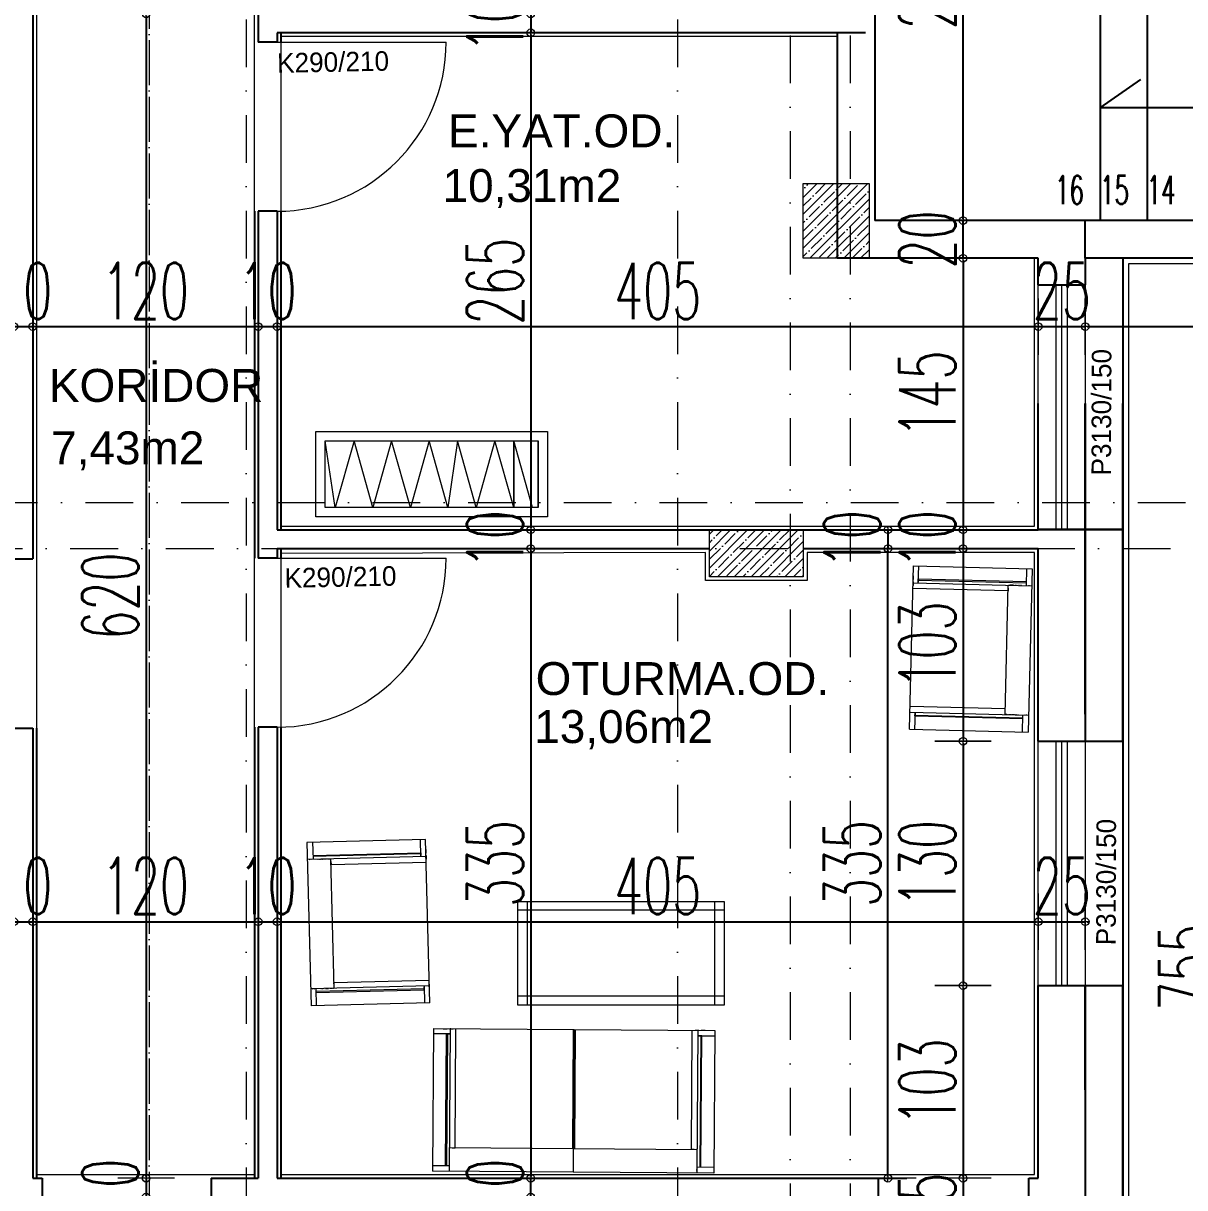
# Model space of a CAD drawing. Header units: millimetres. Extents: x -16104 to 67872, y -88009 to 12107.
# Drawn here: x 11994 to 12612, y 9726 to 10345 of the extents above; entities that cross this region are included whole.
import ezdxf

# ---------------------------------------------------------------- set-up
doc = ezdxf.new("R2010")
doc.units = ezdxf.units.MM
for name, pattern in [('ACAD_ISO04W100', [30, 24, -3, 0, -3]), ('ACAD_ISO07W100', [3, 0, -3]), ('DASHDOTX2', [50.8, 25.4, -12.7, 0, -12.7])]:
    doc.linetypes.add(name, pattern=pattern)
doc.layers.get('0').update_dxf_attribs({"color": 241})
for name, color, linetype, lineweight in [('AKS', 1, 'ACAD_ISO07W100', 5), ('akslar', 144, 'Continuous', 20), ('bacas', 11, 'Continuous', 5), ('duvar', 123, 'Continuous', 25), ('emsal&kolon', 1, 'Continuous', 5), ('kapı', 3, 'Continuous', 5), ('kolon', 1, 'Continuous', 5), ('merdiven', 4, 'Continuous', 25), ('OLCU', 54, 'Continuous', 13), ('pencere', 5, 'Continuous', 5), ('POZ', 36, 'Continuous', 18), ('SıVA', 40, 'Continuous', 9), ('tefriş', 30, 'Continuous', 5), ('ÖLÇÜ', 252, 'Continuous', 20)]:
    doc.layers.add(name, color=color, linetype=linetype, lineweight=lineweight)
doc.styles.add('DIM', font='Txttw.shx', dxfattribs={"width": 0.6})
doc.styles.add('M2', font='stylu.ttf', dxfattribs={"height": 10})
doc.dimstyles.new('50', dxfattribs={"dimscale": 0, "dimtxt": 30, "dimasz": 1, "dimexe": 0, "dimexo": 2, "dimgap": 4, "dimtad": 1, "dimdec": 0, "dimzin": 0, "dimdsep": 46, "dimtxsty": 'DIM', "dimblk1": 'DOT', "dimblk2": 'DOT', "dimsah": 1, "dimcen": 1.5, "dimdle": 3, "dimse1": 1, "dimse2": 1, "dimclrd": 256, "dimclre": 9, "dimclrt": 256, "dimadec": 0, "dimazin": 0, "dimtfac": 0.24, "dimtdec": 0, "dimtix": 1, "dimtmove": 2, "dimatfit": 3, "dimldrblk": 'DOT', "dimfxl": 0, "dimtolj": 1, "dimtzin": 15, "dimarcsym": 0})

# ---------------------------------------------------------------- blocks, each defined once
blk = doc.blocks.new('NEWBLOCK4')
at = {"layer": 'bacas'}
for p, q in [((-0.8505, 0.5894), (-0.8505, 2.0869)), ((-0.093, 2.0869), (-0.8505, 2.0869)), ((-0.8205, 2.0869), (-0.8205, 1.9969)), ((-0.1205, 1.9969), (-0.1205, 2.0869)), ((-0.093, 2.0869), (-0.093, 0.5894)), ((-0.093, 1.9969), (-0.8505, 1.9969)), ((-0.8405, 1.9969), (-0.838, 1.9969)), ((-0.833, 1.9969), (-0.8305, 1.9969)), ((-0.8205, 2.0169), (-0.1205, 2.0169)), ((-0.1205, 2.0119), (-0.8205, 2.0119)), ((-0.7955, 1.9969), (-0.793, 1.9969)), ((-0.788, 1.9969), (-0.7855, 1.9969)), ((-0.7805, 1.9969), (-0.778, 1.9969)), ((-0.773, 1.9969), (-0.7705, 1.9969)), ((-0.768, 1.9969), (-0.763, 1.9969)), ((-0.7605, 1.9969), (-0.758, 1.9969)), ((-0.7555, 1.9969), (-0.753, 1.9969)), ((-0.7505, 1.9969), (-0.748, 1.9969)), ((-0.7455, 1.9969), (-0.743, 1.9969)), ((-0.7405, 1.9969), (-0.738, 1.9969)), ((-0.7355, 1.9969), (-0.733, 1.9969)), ((-0.7305, 1.9969), (-0.728, 1.9969)), ((-0.7255, 1.9969), (-0.7255, 0.6794)), ((-0.7255, 1.9969), (-0.7255, 1.9944)), ((-0.1205, 2.0269), (-0.1205, 2.0344)), ((-0.1205, 2.0169), (-0.1205, 2.0019)), ((-0.1205, 2.0144), (-0.1205, 2.0119)), ((-0.093, 2.0344), (-0.093, 2.0144)), ((-0.093, 2.0019), (-0.093, 1.9819)), ((-0.093, 1.9944), (-0.093, 1.9969)), ((-0.7255, 1.9819), (-0.7255, 1.9669)), ((-0.7255, 1.9669), (-0.093, 1.9669)), ((-0.8505, 1.3369), (-0.093, 1.3369)), ((-0.093, 1.3425), (-0.7255, 1.3425)), ((-0.093, 1.3319), (-0.7255, 1.3319)), ((-0.7255, 0.6944), (-0.7255, 0.7094)), ((-0.7255, 0.7094), (-0.093, 0.7094)), ((-0.7255, 0.6794), (-0.7255, 0.6819)), ((-0.093, 0.6744), (-0.093, 0.6944)), ((-0.093, 0.6819), (-0.093, 0.6794)), ((-0.093, 0.6794), (-0.8505, 0.6794)), ((-0.8405, 0.6794), (-0.838, 0.6794)), ((-0.833, 0.6794), (-0.8305, 0.6794)), ((-0.8205, 0.5894), (-0.8205, 0.6794)), ((-0.1205, 0.6644), (-0.8205, 0.6644)), ((-0.8205, 0.6594), (-0.1205, 0.6594)), ((-0.7955, 0.6794), (-0.793, 0.6794)), ((-0.788, 0.6794), (-0.7855, 0.6794)), ((-0.7805, 0.6794), (-0.778, 0.6794)), ((-0.773, 0.6794), (-0.7705, 0.6794)), ((-0.768, 0.6794), (-0.763, 0.6794)), ((-0.7605, 0.6794), (-0.758, 0.6794)), ((-0.7555, 0.6794), (-0.753, 0.6794)), ((-0.7505, 0.6794), (-0.748, 0.6794)), ((-0.7455, 0.6794), (-0.743, 0.6794)), ((-0.7405, 0.6794), (-0.738, 0.6794)), ((-0.7355, 0.6794), (-0.733, 0.6794)), ((-0.7305, 0.6794), (-0.728, 0.6794)), ((-0.1205, 0.6794), (-0.1205, 0.5894)), ((-0.1205, 0.6594), (-0.1205, 0.6744)), ((-0.1205, 0.6619), (-0.1205, 0.6644)), ((-0.1205, 0.6494), (-0.1205, 0.6419)), ((-0.093, 0.6419), (-0.093, 0.6619)), ((-0.093, 0.5894), (-0.8505, 0.5894))]:
    blk.add_line(p, q, dxfattribs=at)
blk = doc.blocks.new('NEWBLOCK5')
at = {"layer": 'bacas'}
for p, q in [((1.4704, -0.1965), (0.3729, -0.1965)), ((0.3729, -0.1965), (0.3729, -0.749)), ((0.3729, -0.2465), (1.4704, -0.2465)), ((0.4229, -0.1965), (0.4229, -0.749)), ((1.4204, -0.1965), (1.4204, -0.749)), ((1.4704, -0.749), (1.4704, -0.1965)), ((1.4704, -0.7015), (0.3729, -0.7015)), ((0.3729, -0.749), (1.4704, -0.749))]:
    blk.add_line(p, q, dxfattribs=at)
blk = doc.blocks.new('tekli.')
at = {"layer": 'bacas'}
for p, q in [((43.44, 0), (-43.44, 0)), ((-43.44, 0), (-43.44, -63.16)), ((-38.19, 0), (-36.19, 0)), ((-34.94, 0), (-32.94, 0)), ((-34.19, 0), (-34.44, 0)), ((-34.44, 0), (-34.44, -63.16)), ((-31.44, -50.66), (-31.44, 0)), ((31.44, -50.66), (31.44, 0)), ((34.94, 0), (32.94, 0)), ((34.19, 0), (34.44, 0)), ((34.44, 0), (34.44, -63.16)), ((38.19, 0), (36.19, 0)), ((43.44, 0), (43.44, -63.16)), ((-34.44, -2.75), (-43.44, -2.75)), ((-37.44, -2.75), (-38.19, -2.75)), ((-36.44, -60.16), (-36.44, -2.75)), ((-36.44, -2.75), (-34.94, -2.75)), ((-36.19, -2.75), (-35.94, -2.75)), ((-35.94, -2.75), (-35.94, -60.16)), ((34.44, -2.75), (43.44, -2.75)), ((36.44, -2.75), (34.94, -2.75)), ((35.94, -2.75), (35.94, -60.16)), ((36.19, -2.75), (35.94, -2.75)), ((36.44, -60.16), (36.44, -2.75)), ((37.44, -2.75), (38.19, -2.75)), ((34.44, -50.66), (-34.44, -50.66)), ((-34.44, -50.66), (-34.19, -50.66)), ((-34.44, -51.16), (-34.44, -50.91)), ((-34.44, -51.66), (-34.44, -51.41)), ((-34.44, -52.16), (-34.44, -51.91)), ((-34.44, -52.66), (-34.44, -52.41)), ((-34.44, -53.16), (-34.44, -52.91)), ((-34.44, -53.66), (-34.44, -53.41)), ((-34.44, -54.16), (-34.44, -53.91)), ((-34.44, -54.91), (-34.44, -54.41)), ((-34.44, -55.41), (-34.44, -55.16)), ((-32.94, -50.66), (-31.44, -50.66)), ((32.94, -50.66), (31.44, -50.66)), ((34.44, -50.66), (34.19, -50.66)), ((34.44, -51.16), (34.44, -50.91)), ((34.44, -51.66), (34.44, -51.41)), ((34.44, -52.16), (34.44, -51.91)), ((34.44, -52.66), (34.44, -52.41)), ((34.44, -53.16), (34.44, -52.91)), ((34.44, -53.66), (34.44, -53.41)), ((34.44, -54.16), (34.44, -53.91)), ((34.44, -54.91), (34.44, -54.41)), ((34.44, -55.41), (34.44, -55.16)), ((-43.44, -60.16), (-34.44, -60.16)), ((-34.44, -56.16), (-34.44, -55.91)), ((-34.44, -56.91), (-34.44, -56.66)), ((-34.44, -57.66), (-34.44, -57.41)), ((-34.44, -61.41), (-34.44, -61.16)), ((-34.44, -62.16), (-34.44, -61.91)), ((34.44, -56.16), (34.44, -55.91)), ((34.44, -56.91), (34.44, -56.66)), ((34.44, -57.66), (34.44, -57.41)), ((43.44, -60.16), (34.44, -60.16)), ((34.44, -61.41), (34.44, -61.16)), ((34.44, -62.16), (34.44, -61.91)), ((-43.44, -63.16), (43.44, -63.16))]:
    blk.add_line(p, q, dxfattribs=at)
blk = doc.blocks.new('cv')
at = {"layer": 'tefriş', "linetype": 'ByBlock'}
for p, q in [((-13586.28, -26708.58), (-13586.28, -26744.07)), ((-13573.28, -26708.58), (-13573.28, -26744.07))]:
    blk.add_line(p, q, dxfattribs=at)
for points in [[(-13591.28, -26703.58), (-13468.02, -26703.58), (-13468.02, -26749.07), (-13591.28, -26749.07)], [(-13586.28, -26708.58), (-13473.02, -26708.58), (-13473.02, -26744.07), (-13586.28, -26744.07)]]:
    blk.add_lwpolyline(points, close=True, dxfattribs=at)
blk.add_lwpolyline([(-13583.28, -26708.58), (-13573.28, -26744.07), (-13573.28, -26708.58), (-13563.28, -26744.07), (-13553.28, -26708.58), (-13543.28, -26744.07), (-13538.28, -26708.58), (-13528.28, -26744.07), (-13518.28, -26708.58), (-13508.28, -26744.07), (-13498.28, -26708.58), (-13488.28, -26744.07), (-13478.28, -26708.58), (-13473.02, -26744.07)], dxfattribs=at)
blk = doc.blocks.new('DOT')
for p, q in [((0, 15), (0, -15)), ((-2, 0), (0, 0)), ((2, 0), (0, 0))]:
    blk.add_line(p, q)
blk.add_circle((0, 0), 2)
blk = doc.blocks.new('*D586')
at = {"layer": 'Defpoints', "color": 0, "transparency": 16777216}
for p in [(11989.15, 10183.66), (11999.15, 10183.66), (11999.15, 10183.66)]:
    blk.add_point(p, dxfattribs=at)
at = {"layer": 'OLCU', "lineweight": -2, "transparency": 16777216}
for p, q in [((11988.15, 10183.66), (11987.15, 10183.66)), ((11989.15, 10183.66), (11999.15, 10183.66)), ((12000.15, 10183.66), (12001.15, 10183.66))]:
    blk.add_line(p, q, dxfattribs=at)
blk.add_blockref('DOT', (11989.15, 10183.66), dxfattribs=at)
at = {"layer": 'OLCU', "lineweight": -2, "transparency": 16777216, "rotation": 180}
blk.add_blockref('DOT', (11999.15, 10183.66), dxfattribs=at)
at = {"layer": 'OLCU', "transparency": 16777216, "insert": (11994.15, 10202.66), "char_height": 30, "attachment_point": 5, "style": 'DIM'}
blk.add_mtext('\\A1;10', dxfattribs=at)
blk = doc.blocks.new('*D587')
at = {"layer": 'Defpoints', "color": 0, "transparency": 16777216}
for p in [(11999.15, 10183.66), (12119.15, 10183.66), (12119.15, 10183.66)]:
    blk.add_point(p, dxfattribs=at)
at = {"layer": 'OLCU', "lineweight": -2, "transparency": 16777216}
blk.add_line((12000.15, 10183.66), (12118.15, 10183.66), dxfattribs=at)
at = {"layer": 'OLCU', "lineweight": -2, "transparency": 16777216, "rotation": 180}
blk.add_blockref('DOT', (11999.15, 10183.66), dxfattribs=at)
at = {"layer": 'OLCU', "lineweight": -2, "transparency": 16777216}
blk.add_blockref('DOT', (12119.15, 10183.66), dxfattribs=at)
at = {"layer": 'OLCU', "transparency": 16777216, "insert": (12059.15, 10202.66), "char_height": 30, "attachment_point": 5, "style": 'DIM'}
blk.add_mtext('\\A1;120', dxfattribs=at)
blk = doc.blocks.new('*D588')
at = {"layer": 'Defpoints', "color": 0, "transparency": 16777216}
for p in [(12119.15, 10183.66), (12129.15, 10183.66), (12129.15, 10183.66)]:
    blk.add_point(p, dxfattribs=at)
at = {"layer": 'OLCU', "lineweight": -2, "transparency": 16777216}
for p, q in [((12118.15, 10183.66), (12117.15, 10183.66)), ((12119.15, 10183.66), (12129.15, 10183.66)), ((12130.15, 10183.66), (12131.15, 10183.66))]:
    blk.add_line(p, q, dxfattribs=at)
blk.add_blockref('DOT', (12119.15, 10183.66), dxfattribs=at)
at = {"layer": 'OLCU', "lineweight": -2, "transparency": 16777216, "rotation": 180}
blk.add_blockref('DOT', (12129.15, 10183.66), dxfattribs=at)
at = {"layer": 'OLCU', "transparency": 16777216, "insert": (12124.15, 10202.66), "char_height": 30, "attachment_point": 5, "style": 'DIM'}
blk.add_mtext('\\A1;10', dxfattribs=at)
blk = doc.blocks.new('*D591')
at = {"layer": 'Defpoints', "color": 0, "transparency": 16777216}
for p in [(11989.15, 9867.08), (11999.15, 9867.08), (11999.15, 9867.08)]:
    blk.add_point(p, dxfattribs=at)
at = {"layer": 'OLCU', "lineweight": -2, "transparency": 16777216}
for p, q in [((11988.15, 9867.08), (11987.15, 9867.08)), ((11989.15, 9867.08), (11999.15, 9867.08)), ((12000.15, 9867.08), (12001.15, 9867.08))]:
    blk.add_line(p, q, dxfattribs=at)
blk.add_blockref('DOT', (11989.15, 9867.08), dxfattribs=at)
at = {"layer": 'OLCU', "lineweight": -2, "transparency": 16777216, "rotation": 180}
blk.add_blockref('DOT', (11999.15, 9867.08), dxfattribs=at)
at = {"layer": 'OLCU', "transparency": 16777216, "insert": (11994.15, 9886.08), "char_height": 30, "attachment_point": 5, "style": 'DIM'}
blk.add_mtext('\\A1;10', dxfattribs=at)
blk = doc.blocks.new('*D592')
at = {"layer": 'Defpoints', "color": 0, "transparency": 16777216}
for p in [(11999.15, 9867.08), (12119.15, 9867.08), (12119.15, 9867.08)]:
    blk.add_point(p, dxfattribs=at)
at = {"layer": 'OLCU', "lineweight": -2, "transparency": 16777216}
blk.add_line((12000.15, 9867.08), (12118.15, 9867.08), dxfattribs=at)
at = {"layer": 'OLCU', "lineweight": -2, "transparency": 16777216, "rotation": 180}
blk.add_blockref('DOT', (11999.15, 9867.08), dxfattribs=at)
at = {"layer": 'OLCU', "lineweight": -2, "transparency": 16777216}
blk.add_blockref('DOT', (12119.15, 9867.08), dxfattribs=at)
at = {"layer": 'OLCU', "transparency": 16777216, "insert": (12059.15, 9886.08), "char_height": 30, "attachment_point": 5, "style": 'DIM'}
blk.add_mtext('\\A1;120', dxfattribs=at)
blk = doc.blocks.new('*D593')
at = {"layer": 'Defpoints', "color": 0, "transparency": 16777216}
for p in [(12119.15, 9867.08), (12129.15, 9867.08), (12129.15, 9867.08)]:
    blk.add_point(p, dxfattribs=at)
at = {"layer": 'OLCU', "lineweight": -2, "transparency": 16777216}
for p, q in [((12118.15, 9867.08), (12117.15, 9867.08)), ((12119.15, 9867.08), (12129.15, 9867.08)), ((12130.15, 9867.08), (12131.15, 9867.08))]:
    blk.add_line(p, q, dxfattribs=at)
blk.add_blockref('DOT', (12119.15, 9867.08), dxfattribs=at)
at = {"layer": 'OLCU', "lineweight": -2, "transparency": 16777216, "rotation": 180}
blk.add_blockref('DOT', (12129.15, 9867.08), dxfattribs=at)
at = {"layer": 'OLCU', "transparency": 16777216, "insert": (12124.15, 9886.08), "char_height": 30, "attachment_point": 5, "style": 'DIM'}
blk.add_mtext('\\A1;10', dxfattribs=at)
blk = doc.blocks.new('*D594')
at = {"layer": 'Defpoints', "color": 0, "transparency": 16777216}
for p in [(12129.15, 9867.08), (12534.15, 9867.08), (12534.15, 9867.08)]:
    blk.add_point(p, dxfattribs=at)
at = {"layer": 'OLCU', "lineweight": -2, "transparency": 16777216}
blk.add_line((12130.15, 9867.08), (12533.15, 9867.08), dxfattribs=at)
at = {"layer": 'OLCU', "lineweight": -2, "transparency": 16777216, "rotation": 180}
blk.add_blockref('DOT', (12129.15, 9867.08), dxfattribs=at)
at = {"layer": 'OLCU', "lineweight": -2, "transparency": 16777216}
blk.add_blockref('DOT', (12534.15, 9867.08), dxfattribs=at)
at = {"layer": 'OLCU', "transparency": 16777216, "insert": (12331.65, 9886.08), "char_height": 30, "attachment_point": 5, "style": 'DIM'}
blk.add_mtext('\\A1;405', dxfattribs=at)
blk = doc.blocks.new('*D595')
at = {"layer": 'Defpoints', "color": 0, "transparency": 16777216}
for p in [(12534.15, 9867.08), (12559.15, 9867.08), (12559.15, 9867.08)]:
    blk.add_point(p, dxfattribs=at)
at = {"layer": 'OLCU', "lineweight": -2, "transparency": 16777216}
for p, q in [((12533.15, 9867.08), (12532.15, 9867.08)), ((12534.15, 9867.08), (12559.15, 9867.08)), ((12560.15, 9867.08), (12561.15, 9867.08))]:
    blk.add_line(p, q, dxfattribs=at)
blk.add_blockref('DOT', (12534.15, 9867.08), dxfattribs=at)
at = {"layer": 'OLCU', "lineweight": -2, "transparency": 16777216, "rotation": 180}
blk.add_blockref('DOT', (12559.15, 9867.08), dxfattribs=at)
at = {"layer": 'OLCU', "transparency": 16777216, "insert": (12546.65, 9886.08), "char_height": 30, "attachment_point": 5, "style": 'DIM'}
blk.add_mtext('\\A1;25', dxfattribs=at)
blk = doc.blocks.new('*D611')
at = {"layer": 'Defpoints', "color": 0, "transparency": 16777216}
for p in [(12494.15, 10220.04), (12494.15, 10075.54), (12494.15, 10075.54)]:
    blk.add_point(p, dxfattribs=at)
at = {"layer": 'OLCU', "lineweight": -2, "transparency": 16777216}
blk.add_line((12494.15, 10219.04), (12494.15, 10076.54), dxfattribs=at)
for p, rotation in [((12494.15, 10220.04), 90), ((12494.15, 10075.54), 270)]:
    blk.add_blockref('DOT', p, dxfattribs=dict(at, rotation=rotation))
at = {"layer": 'OLCU', "transparency": 16777216, "insert": (12475.15, 10147.79), "char_height": 30, "attachment_point": 5, "rotation": 90, "style": 'DIM'}
blk.add_mtext('\\A1;145', dxfattribs=at)
blk = doc.blocks.new('*D612')
at = {"layer": 'Defpoints', "color": 0, "transparency": 16777216}
for p in [(12494.15, 10075.54), (12494.15, 10065.54), (12494.15, 10065.54)]:
    blk.add_point(p, dxfattribs=at)
at = {"layer": 'OLCU', "lineweight": -2, "transparency": 16777216}
for p, q in [((12494.15, 10076.54), (12494.15, 10077.54)), ((12494.15, 10075.54), (12494.15, 10065.54)), ((12494.15, 10064.54), (12494.15, 10063.54))]:
    blk.add_line(p, q, dxfattribs=at)
for p, rotation in [((12494.15, 10075.54), 270), ((12494.15, 10065.54), 90)]:
    blk.add_blockref('DOT', p, dxfattribs=dict(at, rotation=rotation))
at = {"layer": 'OLCU', "transparency": 16777216, "insert": (12475.15, 10070.54), "char_height": 30, "attachment_point": 5, "rotation": 90, "style": 'DIM'}
blk.add_mtext('\\A1;10', dxfattribs=at)
blk = doc.blocks.new('*D1038')
at = {"layer": 'Defpoints', "color": 0, "transparency": 16777216}
for p in [(12534.15, 10065.54), (12494.15, 9963.04), (12534.15, 9963.04)]:
    blk.add_point(p, dxfattribs=at)
at = {"layer": 'OLCU', "lineweight": -2, "transparency": 16777216}
blk.add_line((12494.15, 10064.54), (12494.15, 9964.04), dxfattribs=at)
for p, rotation in [((12494.15, 10065.54), 90), ((12494.15, 9963.04), 270)]:
    blk.add_blockref('DOT', p, dxfattribs=dict(at, rotation=rotation))
at = {"layer": 'OLCU', "transparency": 16777216, "insert": (12475.15, 10014.29), "char_height": 30, "attachment_point": 5, "rotation": 90, "style": 'DIM'}
blk.add_mtext('\\A1;103', dxfattribs=at)
blk = doc.blocks.new('*D1039')
at = {"layer": 'Defpoints', "color": 0, "transparency": 16777216}
for p in [(12534.15, 9963.04), (12494.15, 9833.04), (12534.15, 9833.04)]:
    blk.add_point(p, dxfattribs=at)
at = {"layer": 'OLCU', "lineweight": -2, "transparency": 16777216}
blk.add_line((12494.15, 9962.04), (12494.15, 9834.04), dxfattribs=at)
for p, rotation in [((12494.15, 9963.04), 90), ((12494.15, 9833.04), 270)]:
    blk.add_blockref('DOT', p, dxfattribs=dict(at, rotation=rotation))
at = {"layer": 'OLCU', "transparency": 16777216, "insert": (12475.15, 9898.04), "char_height": 30, "attachment_point": 5, "rotation": 90, "style": 'DIM'}
blk.add_mtext('\\A1;130', dxfattribs=at)
blk = doc.blocks.new('*D1040')
at = {"layer": 'Defpoints', "color": 0, "transparency": 16777216}
for p in [(12534.15, 9833.04), (12494.15, 9730.54), (12534.15, 9730.54)]:
    blk.add_point(p, dxfattribs=at)
at = {"layer": 'OLCU', "lineweight": -2, "transparency": 16777216}
blk.add_line((12494.15, 9832.04), (12494.15, 9731.54), dxfattribs=at)
for p, rotation in [((12494.15, 9833.04), 90), ((12494.15, 9730.54), 270)]:
    blk.add_blockref('DOT', p, dxfattribs=dict(at, rotation=rotation))
at = {"layer": 'OLCU', "transparency": 16777216, "insert": (12475.15, 9781.79), "char_height": 30, "attachment_point": 5, "rotation": 90, "style": 'DIM'}
blk.add_mtext('\\A1;103', dxfattribs=at)
blk = doc.blocks.new('*D1041')
at = {"layer": 'Defpoints', "color": 0, "transparency": 16777216}
for p in [(12529.15, 9730.54), (12494.15, 9705.54), (12529.15, 9705.54)]:
    blk.add_point(p, dxfattribs=at)
at = {"layer": 'OLCU', "lineweight": -2, "transparency": 16777216}
for p, q in [((12494.15, 9731.54), (12494.15, 9732.54)), ((12494.15, 9730.54), (12494.15, 9705.54)), ((12494.15, 9704.54), (12494.15, 9703.54))]:
    blk.add_line(p, q, dxfattribs=at)
for p, rotation in [((12494.15, 9730.54), 270), ((12494.15, 9705.54), 90)]:
    blk.add_blockref('DOT', p, dxfattribs=dict(at, rotation=rotation))
at = {"layer": 'OLCU', "transparency": 16777216, "insert": (12475.15, 9718.04), "char_height": 30, "attachment_point": 5, "rotation": 90, "style": 'DIM'}
blk.add_mtext('\\A1;25', dxfattribs=at)
blk = doc.blocks.new('*D614')
at = {"layer": 'Defpoints', "color": 0, "transparency": 16777216}
for p in [(12454.15, 10075.54), (12454.15, 10065.54), (12454.15, 10065.54)]:
    blk.add_point(p, dxfattribs=at)
at = {"layer": 'OLCU', "lineweight": -2, "transparency": 16777216}
for p, q in [((12454.15, 10076.54), (12454.15, 10077.54)), ((12454.15, 10075.54), (12454.15, 10065.54)), ((12454.15, 10064.54), (12454.15, 10063.54))]:
    blk.add_line(p, q, dxfattribs=at)
for p, rotation in [((12454.15, 10075.54), 270), ((12454.15, 10065.54), 90)]:
    blk.add_blockref('DOT', p, dxfattribs=dict(at, rotation=rotation))
at = {"layer": 'OLCU', "transparency": 16777216, "insert": (12435.15, 10070.54), "char_height": 30, "attachment_point": 5, "rotation": 90, "style": 'DIM'}
blk.add_mtext('\\A1;10', dxfattribs=at)
blk = doc.blocks.new('*D1044')
at = {"layer": 'Defpoints', "color": 0, "transparency": 16777216}
for p in [(12448.94, 10065.54), (12454.15, 10065.54), (12449.15, 9730.54)]:
    blk.add_point(p, dxfattribs=at)
at = {"layer": 'OLCU', "lineweight": -2, "transparency": 16777216}
blk.add_line((12454.15, 9731.54), (12454.15, 10064.54), dxfattribs=at)
for p, rotation in [((12454.15, 10065.54), 90), ((12454.15, 9730.54), 270)]:
    blk.add_blockref('DOT', p, dxfattribs=dict(at, rotation=rotation))
at = {"layer": 'OLCU', "transparency": 16777216, "insert": (12435.15, 9898.04), "char_height": 30, "attachment_point": 5, "rotation": 90, "style": 'DIM'}
blk.add_mtext('\\A1;335', dxfattribs=at)
blk = doc.blocks.new('*D616')
at = {"layer": 'Defpoints', "color": 0, "transparency": 16777216}
for p in [(12307.63, 10350.04), (12264.15, 10340.04), (12307.63, 10340.04)]:
    blk.add_point(p, dxfattribs=at)
at = {"layer": 'OLCU', "lineweight": -2, "transparency": 16777216}
for p, q in [((12264.15, 10351.04), (12264.15, 10352.04)), ((12264.15, 10350.04), (12264.15, 10340.04)), ((12264.15, 10339.04), (12264.15, 10338.04))]:
    blk.add_line(p, q, dxfattribs=at)
for p, rotation in [((12264.15, 10350.04), 270), ((12264.15, 10340.04), 90)]:
    blk.add_blockref('DOT', p, dxfattribs=dict(at, rotation=rotation))
at = {"layer": 'OLCU', "transparency": 16777216, "insert": (12245.15, 10345.04), "char_height": 30, "attachment_point": 5, "rotation": 90, "style": 'DIM'}
blk.add_mtext('\\A1;10', dxfattribs=at)
blk = doc.blocks.new('*D618')
at = {"layer": 'Defpoints', "color": 0, "transparency": 16777216}
for p in [(12264.15, 9730.54), (12264.15, 9730.54), (12263.97, 9720.54)]:
    blk.add_point(p, dxfattribs=at)
at = {"layer": 'OLCU', "lineweight": -2, "transparency": 16777216}
for p, q in [((12264.15, 9731.54), (12264.15, 9732.54)), ((12264.15, 9720.54), (12264.15, 9730.54)), ((12264.15, 9719.54), (12264.15, 9718.54))]:
    blk.add_line(p, q, dxfattribs=at)
for p, rotation in [((12264.15, 9730.54), 270), ((12264.15, 9720.54), 90)]:
    blk.add_blockref('DOT', p, dxfattribs=dict(at, rotation=rotation))
at = {"layer": 'OLCU', "transparency": 16777216, "insert": (12245.15, 9725.54), "char_height": 30, "attachment_point": 5, "rotation": 90, "style": 'DIM'}
blk.add_mtext('\\A1;10', dxfattribs=at)
blk = doc.blocks.new('*D620')
at = {"layer": 'Defpoints', "color": 0, "transparency": 16777216}
for p in [(12029.15, 10350.04), (12029.15, 9730.54), (12059.52, 9730.54)]:
    blk.add_point(p, dxfattribs=at)
at = {"layer": 'OLCU', "lineweight": -2, "transparency": 16777216}
blk.add_line((12059.52, 10349.04), (12059.52, 9731.54), dxfattribs=at)
for p, rotation in [((12059.52, 10350.04), 90), ((12059.52, 9730.54), 270)]:
    blk.add_blockref('DOT', p, dxfattribs=dict(at, rotation=rotation))
at = {"layer": 'OLCU', "transparency": 16777216, "insert": (12040.52, 10040.29), "char_height": 30, "attachment_point": 5, "rotation": 90, "style": 'DIM'}
blk.add_mtext('\\A1;620', dxfattribs=at)
blk = doc.blocks.new('*D621')
at = {"layer": 'Defpoints', "color": 0, "transparency": 16777216}
for p in [(12034.15, 9730.54), (12034.15, 9720.54), (12059.49, 9720.54)]:
    blk.add_point(p, dxfattribs=at)
at = {"layer": 'OLCU', "lineweight": -2, "transparency": 16777216}
for p, q in [((12059.49, 9731.54), (12059.49, 9732.54)), ((12059.49, 9730.54), (12059.49, 9720.54)), ((12059.49, 9719.54), (12059.49, 9718.54))]:
    blk.add_line(p, q, dxfattribs=at)
for p, rotation in [((12059.49, 9730.54), 270), ((12059.49, 9720.54), 90)]:
    blk.add_blockref('DOT', p, dxfattribs=dict(at, rotation=rotation))
at = {"layer": 'OLCU', "transparency": 16777216, "insert": (12040.49, 9725.54), "char_height": 30, "attachment_point": 5, "rotation": 90, "style": 'DIM'}
blk.add_mtext('\\A1;10', dxfattribs=at)
blk = doc.blocks.new('*D2004')
at = {"layer": 'Defpoints', "color": 0, "transparency": 16777216}
for p in [(12494.15, 10240.04), (12494.15, 10240.04), (12494.15, 10220.04)]:
    blk.add_point(p, dxfattribs=at)
at = {"layer": 'OLCU', "lineweight": -2, "transparency": 16777216}
for p, q in [((12494.15, 10241.04), (12494.15, 10242.04)), ((12494.15, 10220.04), (12494.15, 10240.04)), ((12494.15, 10219.04), (12494.15, 10218.04))]:
    blk.add_line(p, q, dxfattribs=at)
for p, rotation in [((12494.15, 10240.04), 270), ((12494.15, 10220.04), 90)]:
    blk.add_blockref('DOT', p, dxfattribs=dict(at, rotation=rotation))
at = {"layer": 'OLCU', "transparency": 16777216, "insert": (12475.15, 10230.04), "char_height": 30, "attachment_point": 5, "rotation": 90, "style": 'DIM'}
blk.add_mtext('\\A1;20', dxfattribs=at)
blk = doc.blocks.new('*D2005')
at = {"layer": 'Defpoints', "color": 0, "transparency": 16777216}
for p in [(12494.15, 10490.04), (12494.15, 10490.04), (12494.15, 10240.04)]:
    blk.add_point(p, dxfattribs=at)
at = {"layer": 'OLCU', "lineweight": -2, "transparency": 16777216}
blk.add_line((12494.15, 10241.04), (12494.15, 10489.04), dxfattribs=at)
for p, rotation in [((12494.15, 10490.04), 90), ((12494.15, 10240.04), 270)]:
    blk.add_blockref('DOT', p, dxfattribs=dict(at, rotation=rotation))
at = {"layer": 'OLCU', "transparency": 16777216, "insert": (12475.15, 10365.04), "char_height": 30, "attachment_point": 5, "rotation": 90, "style": 'DIM'}
blk.add_mtext('\\A1;250', dxfattribs=at)
blk = doc.blocks.new('*D2407')
at = {"layer": 'Defpoints', "color": 0, "transparency": 16777216}
for p in [(12129.15, 10183.66), (12534.15, 10183.66), (12534.15, 10183.66)]:
    blk.add_point(p, dxfattribs=at)
at = {"layer": 'OLCU', "lineweight": -2, "transparency": 16777216}
blk.add_line((12130.15, 10183.66), (12533.15, 10183.66), dxfattribs=at)
at = {"layer": 'OLCU', "lineweight": -2, "transparency": 16777216, "rotation": 180}
blk.add_blockref('DOT', (12129.15, 10183.66), dxfattribs=at)
at = {"layer": 'OLCU', "lineweight": -2, "transparency": 16777216}
blk.add_blockref('DOT', (12534.15, 10183.66), dxfattribs=at)
at = {"layer": 'OLCU', "transparency": 16777216, "insert": (12331.65, 10202.66), "char_height": 30, "attachment_point": 5, "style": 'DIM'}
blk.add_mtext('\\A1;405', dxfattribs=at)
blk = doc.blocks.new('*D2408')
at = {"layer": 'Defpoints', "color": 0, "transparency": 16777216}
for p in [(12534.15, 10183.66), (12559.15, 10183.66), (12559.15, 10183.66)]:
    blk.add_point(p, dxfattribs=at)
at = {"layer": 'OLCU', "lineweight": -2, "transparency": 16777216}
for p, q in [((12533.15, 10183.66), (12532.15, 10183.66)), ((12534.15, 10183.66), (12559.15, 10183.66)), ((12560.15, 10183.66), (12561.15, 10183.66))]:
    blk.add_line(p, q, dxfattribs=at)
blk.add_blockref('DOT', (12534.15, 10183.66), dxfattribs=at)
at = {"layer": 'OLCU', "lineweight": -2, "transparency": 16777216, "rotation": 180}
blk.add_blockref('DOT', (12559.15, 10183.66), dxfattribs=at)
at = {"layer": 'OLCU', "transparency": 16777216, "insert": (12546.65, 10202.66), "char_height": 30, "attachment_point": 5, "style": 'DIM'}
blk.add_mtext('\\A1;25', dxfattribs=at)
blk = doc.blocks.new('*D2409')
at = {"layer": 'Defpoints', "color": 0, "transparency": 16777216}
for p in [(12559.15, 10220.04), (12882.15, 10220.04), (12882.15, 10183.66)]:
    blk.add_point(p, dxfattribs=at)
at = {"layer": 'OLCU', "lineweight": -2, "transparency": 16777216}
blk.add_line((12560.15, 10183.66), (12881.15, 10183.66), dxfattribs=at)
at = {"layer": 'OLCU', "lineweight": -2, "transparency": 16777216, "rotation": 180}
blk.add_blockref('DOT', (12559.15, 10183.66), dxfattribs=at)
at = {"layer": 'OLCU', "lineweight": -2, "transparency": 16777216}
blk.add_blockref('DOT', (12882.15, 10183.66), dxfattribs=at)
at = {"layer": 'OLCU', "transparency": 16777216, "insert": (12720.65, 10202.66), "char_height": 30, "attachment_point": 5, "style": 'DIM'}
blk.add_mtext('\\A1;323', dxfattribs=at)
blk = doc.blocks.new('*D2414')
at = {"layer": 'Defpoints', "color": 0, "transparency": 16777216}
for p in [(12559.15, 10220.04), (12632.43, 10220.04), (12559.15, 9465.54)]:
    blk.add_point(p, dxfattribs=at)
at = {"layer": 'OLCU', "lineweight": -2, "transparency": 16777216}
blk.add_line((12632.43, 9466.54), (12632.43, 10219.04), dxfattribs=at)
for p, rotation in [((12632.43, 10220.04), 90), ((12632.43, 9465.54), 270)]:
    blk.add_blockref('DOT', p, dxfattribs=dict(at, rotation=rotation))
at = {"layer": 'OLCU', "transparency": 16777216, "insert": (12613.43, 9842.79), "char_height": 30, "attachment_point": 5, "rotation": 90, "style": 'DIM'}
blk.add_mtext('\\A1;755', dxfattribs=at)
blk = doc.blocks.new('*D3977')
at = {"layer": 'Defpoints', "color": 0, "transparency": 16777216}
for p in [(12264.15, 10340.04), (12264.15, 10075.54), (12264.15, 10075.54)]:
    blk.add_point(p, dxfattribs=at)
at = {"layer": 'OLCU', "lineweight": -2, "transparency": 16777216}
blk.add_line((12264.15, 10339.04), (12264.15, 10076.54), dxfattribs=at)
for p, rotation in [((12264.15, 10340.04), 90), ((12264.15, 10075.54), 270)]:
    blk.add_blockref('DOT', p, dxfattribs=dict(at, rotation=rotation))
at = {"layer": 'OLCU', "transparency": 16777216, "insert": (12245.15, 10207.79), "char_height": 30, "attachment_point": 5, "rotation": 90, "style": 'DIM'}
blk.add_mtext('\\A1;265', dxfattribs=at)
blk = doc.blocks.new('*D3978')
at = {"layer": 'Defpoints', "color": 0, "transparency": 16777216}
for p in [(12264.15, 10075.54), (12264.15, 10065.54), (12264.15, 10065.54)]:
    blk.add_point(p, dxfattribs=at)
at = {"layer": 'OLCU', "lineweight": -2, "transparency": 16777216}
for p, q in [((12264.15, 10076.54), (12264.15, 10077.54)), ((12264.15, 10075.54), (12264.15, 10065.54)), ((12264.15, 10064.54), (12264.15, 10063.54))]:
    blk.add_line(p, q, dxfattribs=at)
for p, rotation in [((12264.15, 10075.54), 270), ((12264.15, 10065.54), 90)]:
    blk.add_blockref('DOT', p, dxfattribs=dict(at, rotation=rotation))
at = {"layer": 'OLCU', "transparency": 16777216, "insert": (12245.15, 10070.54), "char_height": 30, "attachment_point": 5, "rotation": 90, "style": 'DIM'}
blk.add_mtext('\\A1;10', dxfattribs=at)
blk = doc.blocks.new('*D3979')
at = {"layer": 'Defpoints', "color": 0, "transparency": 16777216}
for p in [(12264.15, 10065.54), (12264.15, 9730.54), (12264.15, 9730.54)]:
    blk.add_point(p, dxfattribs=at)
at = {"layer": 'OLCU', "lineweight": -2, "transparency": 16777216}
blk.add_line((12264.15, 10064.54), (12264.15, 9731.54), dxfattribs=at)
for p, rotation in [((12264.15, 10065.54), 90), ((12264.15, 9730.54), 270)]:
    blk.add_blockref('DOT', p, dxfattribs=dict(at, rotation=rotation))
at = {"layer": 'OLCU', "transparency": 16777216, "insert": (12245.15, 9898.04), "char_height": 30, "attachment_point": 5, "rotation": 90, "style": 'DIM'}
blk.add_mtext('\\A1;335', dxfattribs=at)

msp = doc.modelspace()

# ---------------------------------------------------------------- hatches: boundary and pattern name
at = {"layer": 'kolon'}
h = msp.add_hatch(dxfattribs=at)
h.set_pattern_fill('ANSI35,_O', color=256)
h.set_pattern_definition([(45, (3602.555, 1e-10), (-4.490128, 4.490128), []), (45, (3607.0454, 1e-10), (-4.490128, 4.490128), [7.9375, -1.5875, 0, -1.5875])])
h.paths.add_polyline_path([(12412.15, 10220.04), (12434.15, 10220.04), (12434.15, 10240.04), (12434.15, 10259.74), (12412.15, 10259.74)])
h.paths.add_polyline_path([(12412.15, 10259.74), (12409.15, 10259.74), (12409.15, 10220.04), (12412.15, 10220.04)])
h.paths.add_polyline_path([(12434.15, 10220.04), (12444.15, 10220.04), (12444.15, 10240.04), (12444.15, 10259.74), (12434.15, 10259.74)])
h = msp.add_hatch(dxfattribs=at)
h.set_pattern_fill('ANSI35,_O', color=256)
h.set_pattern_definition([(45, (6951.1335, 6128.949), (-4.490128, 4.490128), []), (45, (6955.6237, 6128.949), (-4.490128, 4.490128), [7.9375, -1.5875, 0, -1.5875])])
h.paths.add_polyline_path([(12409.15, 10050.54), (12409.15, 10075.54), (12359.15, 10075.54), (12359.15, 10050.54)])

# ---------------------------------------------------------------- linework, layer by layer
msp.add_line((12559.15, 10220.04), (12559.15, 10240.04))
at = {"layer": 'AKS', "color": 1, "linetype": 'ACAD_ISO04W100'}
msp.add_line((12061.13, 11690.54), (12061.13, 9368.1), dxfattribs=at)
at = {"layer": 'akslar', "linetype": 'DASHDOTX2'}
for p, q in [((12112.65, 11925.04), (12112.65, 9115.54)), ((12342.15, 11925.04), (12342.15, 9115.54)), ((12402.15, 11916.48), (12402.15, 9115.54)), ((12434.15, 11916.48), (12434.15, 9115.54)), ((10500.23, 10090.04), (13550.23, 10090.04)), ((10492.15, 10065.54), (13542.15, 10065.54))]:
    msp.add_line(p, q, dxfattribs=at)
at = {"layer": 'duvar'}
for p, q in [((12119.15, 10355.04), (12119.15, 10335.04)), ((11999.15, 10350.04), (11999.15, 10060.04)), ((12447.15, 10350.04), (12447.15, 10240.04)), ((12442.15, 10340.04), (12129.15, 10340.04)), ((12129.15, 10340.04), (12129.15, 10335.04)), ((12131.15, 10340.04), (12131.15, 10335.04)), ((12427.15, 10340.04), (12427.15, 10220.04)), ((12129.15, 10335.04), (12119.15, 10335.04)), ((12567.15, 10300.04), (12588.72, 10315.2)), ((12800.84, 10300.04), (12567.15, 10300.04)), ((12117.15, 10245.04), (12117.15, 10060.54)), ((12119.15, 10245.04), (12119.15, 10060.54)), ((12129.15, 10245.04), (12119.15, 10245.04)), ((12129.15, 10245.04), (12129.15, 10075.54)), ((12131.15, 10245.04), (12131.15, 10075.54)), ((12762.15, 10240.04), (12447.15, 10240.04)), ((12534.15, 10220.04), (12427.15, 10220.04)), ((12534.15, 10205.88), (12534.15, 10220.04)), ((12559.15, 10220.04), (12559.15, 10205.88)), ((12762.15, 10220.04), (12559.15, 10220.04)), ((12762.15, 10220.04), (12559.15, 10220.04)), ((12579.15, 10220.04), (12579.15, 9766.13)), ((12534.15, 10205.88), (12559.15, 10205.88)), ((12534.15, 10075.54), (12534.15, 10142.79)), ((12559.15, 10142.79), (12559.15, 9977.54)), ((12559.15, 9977.54), (12559.15, 10142.79)), ((12559.15, 10128.79), (12559.15, 10142.79)), ((12559.15, 10142.79), (12559.15, 10128.79)), ((12559.15, 10142.79), (12559.15, 9963.04)), ((12579.15, 9963.04), (12579.15, 10142.79)), ((12579.15, 10142.79), (12579.15, 9963.04)), ((12129.15, 10075.54), (12519.15, 10075.54)), ((12409.15, 10075.54), (12534.15, 10075.54)), ((12534.15, 10075.88), (12579.15, 10075.88)), ((12129.15, 10065.54), (12129.15, 10060.54)), ((12129.15, 10065.54), (12344.15, 10065.54)), ((12129.15, 10065.54), (12359.15, 10065.54)), ((12131.15, 10065.54), (12131.15, 10060.54)), ((12409.15, 10065.54), (12534.15, 10065.54)), ((12409.15, 10065.54), (12534.15, 10065.54)), ((12534.15, 9963.04), (12534.15, 10065.54)), ((11989.15, 10060.04), (11999.15, 10060.04)), ((12129.15, 10060.54), (12119.15, 10060.54)), ((12559.15, 9977.54), (12559.15, 9963.04)), ((11989.15, 9970.04), (11999.15, 9970.04)), ((11999.15, 9970.04), (11999.15, 9732.54)), ((12001.15, 9970.04), (12001.15, 9732.54)), ((12117.15, 9970.54), (12117.15, 9730.54)), ((12119.15, 9970.54), (12119.15, 9730.54)), ((12129.15, 9970.54), (12119.15, 9970.54)), ((12129.15, 9970.54), (12129.15, 9730.54)), ((12131.15, 9970.54), (12131.15, 9730.54)), ((12534.15, 9963.04), (12579.15, 9963.04)), ((12534.15, 9730.54), (12534.15, 9833.04)), ((12534.15, 9833.04), (12579.15, 9833.04)), ((12559.15, 9833.04), (12559.15, 9812.54)), ((12559.15, 9777.54), (12559.15, 9833.04)), ((12559.15, 9833.04), (12559.15, 9705.54)), ((12579.15, 9705.54), (12579.15, 9833.04)), ((12579.15, 9833.04), (12579.15, 9705.54)), ((11999.15, 9750.54), (11999.15, 9730.54)), ((12001.15, 9750.54), (12001.15, 9730.54)), ((11999.15, 9730.54), (12004.15, 9730.54)), ((12004.15, 9730.54), (12004.15, 9720.54)), ((12094.15, 9730.54), (12119.15, 9730.54)), ((12094.15, 9730.54), (12094.15, 9720.54)), ((12129.15, 9730.54), (12464.15, 9730.54)), ((12409.15, 9730.54), (12449.15, 9730.54)), ((12449.15, 9705.54), (12449.15, 9730.54)), ((12529.15, 9730.54), (12534.15, 9730.54)), ((12529.15, 9705.54), (12529.15, 9730.54))]:
    msp.add_line(p, q, dxfattribs=at)
at = {"layer": 'emsal&kolon'}
msp.add_lwpolyline([(12359.15, 10050.54), (12359.15, 10075.54), (12409.15, 10075.54), (12409.15, 10050.54), (12359.15, 10050.54)], dxfattribs=at)
at = {"layer": 'kapı'}
for p, q in [((12129.15, 10335.04), (12219.15, 10335.04)), ((12129.15, 10060.54), (12219.15, 10060.54))]:
    msp.add_line(p, q, dxfattribs=at)
for centre in [(12129.15, 10335.04), (12129.15, 10060.54)]:
    msp.add_arc(centre, 90, 270, 0, dxfattribs=at)
at = {"layer": 'kolon'}
msp.add_lwpolyline([(12409.15, 10259.74), (12444.15, 10259.74), (12444.15, 10240.04), (12444.15, 10220.04), (12409.15, 10220.04), (12409.15, 10259.74)], dxfattribs=at)
at = {"layer": 'merdiven'}
for p, q in [((12567.15, 10360.04), (12567.15, 10240.04)), ((12592.15, 10360.04), (12592.15, 10240.04))]:
    msp.add_line(p, q, dxfattribs=at)
at = {"layer": 'pencere'}
for p, q in [((12534.15, 10075.88), (12534.15, 10205.88)), ((12543.65, 10075.88), (12543.65, 10205.88)), ((12546.65, 10075.88), (12546.65, 10205.88)), ((12549.65, 10075.88), (12549.65, 10205.88)), ((12559.15, 10205.88), (12559.15, 10075.88)), ((12534.15, 9833.04), (12534.15, 9963.04)), ((12543.65, 9833.04), (12543.65, 9963.04)), ((12546.65, 9833.04), (12546.65, 9963.04)), ((12549.65, 9833.04), (12549.65, 9963.04)), ((12559.15, 9963.04), (12559.15, 9833.04))]:
    msp.add_line(p, q, dxfattribs=at)
at = {"layer": 'SıVA'}
for points in [[(12582.15, 10217.04), (12582.15, 9702.54), (12447.15, 9702.54), (12447.15, 9442.54), (11665.15, 9442.54), (11665.15, 9612.54), (11445.15, 9612.54), (11445.15, 10467.04), (10983.15, 10467.04), (10983.15, 10981.73), (10813.15, 10981.73), (10813.15, 11434.04), (11103.15, 11434.04), (11103.15, 11604.04), (12925.15, 11604.04), (12925.15, 11434.04), (13215.15, 11434.04), (13215.15, 10981.73), (13045.15, 10981.73), (13045.15, 10487.04), (12885.15, 10487.04), (12885.15, 10217.04)], [(12001.15, 9732.54), (12117.15, 9732.54), (12117.15, 9970.54), (12117.15, 10245.04), (12117.15, 10488.04), (11747.15, 10488.04), (11641.15, 10488.04), (11641.15, 10435.04), (11641.15, 10352.04), (11909.15, 10352.04), (12001.15, 10352.04), (12001.15, 10060.04), (12001.15, 9970.04)], [(12532.15, 10063.54), (12411.15, 10063.54), (12411.15, 10048.54), (12357.15, 10048.54), (12357.15, 10063.54), (12131.15, 10063.04), (12131.15, 9970.54), (12131.15, 9732.54), (12449.15, 9732.54), (12532.15, 9732.54)]]:
    msp.add_lwpolyline(points, close=True, dxfattribs=at)
msp.add_lwpolyline([(12427.15, 10338.04), (12404.15, 10338.04), (12131.15, 10338.04), (12131.15, 10245.04), (12131.15, 10077.54), (12532.15, 10077.54), (12532.15, 10142.79), (12532.15, 10220.04)], dxfattribs=at)
at = {"layer": 'ÖLÇÜ'}
msp.add_line((12534.15, 10075.54), (12579.15, 10075.54), dxfattribs=at)

# ---------------------------------------------------------------- block references
at = {"layer": 'tefriş'}
for name, p, rotation in [('cv', (-1318.18, -16621.16), 180), ('tekli.', (12209.29, 9867.36), 271.4196307267117)]:
    msp.add_blockref(name, p, dxfattribs=dict(at, rotation=rotation))
at = {"layer": 'tefriş', "xscale": -1, "rotation": 88.58036927328824}
msp.add_blockref('tekli.', (12466.7, 10012.93), dxfattribs=at)
at = {"layer": 'tefriş'}
for name, p, xscale, yscale, zscale, rotation in [('NEWBLOCK5', (12220.04, 9803), -100, 100, 100, 180), ('NEWBLOCK4', (12421.1, 9817.99), 99.99999999999491, 99.99999999999491, 99.99999999999491, 89.59529207709892)]:
    msp.add_blockref(name, p, dxfattribs=dict(at, xscale=xscale, yscale=yscale, zscale=zscale, rotation=rotation))

# ---------------------------------------------------------------- texts
at = {"layer": 'emsal&kolon', "char_height": 17.5, "width": 1076.8413, "attachment_point": 9}
for s, insert in [('{\\fArial|b0|i0|c162|p34;E.YAT.OD.}', (12341.02, 10278.82)), ('{\\fArial|b0|i0|c162|p34;10,31m2}', (12312.33, 10246.72)), ('{\\fArial|b0|i0|c162|p34;KORİDOR}', (12121.83, 10143.39)), ('{\\fArial|b0|i0|c162|p34;7,43m2}', (12090.5, 10107.16)), ('{\\fArial|b0|i0|c162|p34;OTURMA.OD.}', (12422.9, 9987.42)), ('{\\fArial|b0|i0|c162|p34;13,06m2}', (12361.1, 9958.86))]:
    msp.add_mtext(s, dxfattribs=dict(at, insert=insert))
at = {"layer": 'OLCU', "char_height": 15, "attachment_point": 5, "style": 'DIM'}
for s, insert in [('\\A1;16', (12550.72, 10256.32)), ('\\A1;15', (12574.71, 10256.32)), ('\\A1;14', (12599.47, 10256.32))]:
    msp.add_mtext(s, dxfattribs=dict(at, insert=insert))
at = {"layer": 'POZ', "style": 'M2', "flags": 4}
for tag, p, rotation in [('K290/210', (12129.3, 10318.67), 1.13919), ('P3130/150', (12572.86, 10104.47), 89.83596), ('K290/210', (12133.25, 10044.69), 1.13919), ('P3130/150', (12575.34, 9854.5), 89.83596)]:
    msp.add_attdef(tag, p, 'K1 80/210', height=10.4, rotation=rotation, dxfattribs=at)

# ---------------------------------------------------------------- dimensions: what is measured, and where the dimension line sits
at = {"layer": 'OLCU'}
for base, p1, p2, picture, middle in [((12494.15, 10490.04), (12494.15, 10240.04), (12494.15, 10490.04), '*D2005', (12475.15, 10365.04)), ((12264.15, 10340.04), (12307.63, 10350.04), (12307.63, 10340.04), '*D616', (12245.15, 10345.04)), ((12059.51686805, 9730.54463968), (12029.15117101, 10350.04463968), (12029.15117101, 9730.54463968), '*D620', (12040.51686805, 10040.29463968)), ((12494.15, 10240.04), (12494.15, 10220.04), (12494.15, 10240.04), '*D2004', (12475.15, 10230.04)), ((12494.15117101, 10075.54463968), (12494.15117101, 10220.04463968), (12494.15117101, 10075.54463968), '*D611', (12475.15117101, 10147.79463968)), ((12632.42727952, 10220.04463968), (12559.15117101, 9465.54463968), (12559.15117101, 10220.04463968), '*D2414', (12613.42727952, 9842.79463968)), ((12264.15, 10065.54), (12264.15, 10075.54), (12264.15, 10065.54), '*D3978', (12245.15, 10070.54)), ((12454.15, 10065.54), (12454.15, 10075.54), (12454.15, 10065.54), '*D614', (12435.15, 10070.54)), ((12494.15, 10065.54), (12494.15, 10075.54), (12494.15, 10065.54), '*D612', (12475.15, 10070.54)), ((12264.15, 9730.54), (12264.15, 10065.54), (12264.15, 9730.54), '*D3979', (12245.15, 9898.04)), ((12454.15, 10065.54), (12449.15, 9730.54), (12448.94, 10065.54), '*D1044', (12435.15, 9898.04)), ((12494.15117101, 9963.04463968), (12534.15117101, 10065.54463968), (12534.15117101, 9963.04463968), '*D1038', (12475.15117101, 10014.29463968)), ((12494.15, 9833.04), (12534.15, 9963.04), (12534.15, 9833.04), '*D1039', (12475.15, 9898.04)), ((12494.15117101, 9730.54463968), (12534.15117101, 9833.04463968), (12534.15117101, 9730.54463968), '*D1040', (12475.15117101, 9781.79463968)), ((12059.49, 9720.54), (12034.15, 9730.54), (12034.15, 9720.54), '*D621', (12040.49, 9725.54)), ((12264.15, 9730.54), (12263.97, 9720.54), (12264.15, 9730.54), '*D618', (12245.15, 9725.54)), ((12494.15, 9705.54), (12529.15, 9730.54), (12529.15, 9705.54), '*D1041', (12475.15, 9718.04))]:
    dim = msp.add_linear_dim(base=base, p1=p1, p2=p2, angle=90, dimstyle='50', override={"dimscale": 1}, dxfattribs=at)
    dim.commit()
    dim.dimension.update_dxf_attribs({"geometry": picture, "text_midpoint": middle})
dim = msp.add_aligned_dim(p1=(12264.15117101, 10340.04463968), p2=(12264.15117101, 10075.54463968), distance=0, dimstyle='50', override={"dimscale": 1}, dxfattribs=at)
dim.commit()
dim.dimension.update_dxf_attribs({"geometry": '*D3977', "text_midpoint": (12245.15117101, 10207.79463968)})
for base, p1, p2, picture, middle in [((11999.15, 10183.66), (11989.15, 10183.66), (11999.15, 10183.66), '*D586', (11994.15, 10202.66)), ((12119.15, 10183.66), (11999.15, 10183.66), (12119.15, 10183.66), '*D587', (12059.15, 10202.66)), ((12129.15, 10183.66), (12119.15, 10183.66), (12129.15, 10183.66), '*D588', (12124.15, 10202.66)), ((12534.15, 10183.66), (12129.15, 10183.66), (12534.15, 10183.66), '*D2407', (12331.65, 10202.66)), ((12559.15, 10183.66), (12534.15, 10183.66), (12559.15, 10183.66), '*D2408', (12546.65, 10202.66)), ((12882.15, 10183.66), (12559.15, 10220.04), (12882.15, 10220.04), '*D2409', (12720.65, 10202.66)), ((11999.15, 9867.08), (11989.15, 9867.08), (11999.15, 9867.08), '*D591', (11994.15, 9886.08)), ((12119.15, 9867.08), (11999.15, 9867.08), (12119.15, 9867.08), '*D592', (12059.15, 9886.08)), ((12129.15, 9867.08), (12119.15, 9867.08), (12129.15, 9867.08), '*D593', (12124.15, 9886.08)), ((12534.15, 9867.08), (12129.15, 9867.08), (12534.15, 9867.08), '*D594', (12331.65, 9886.08)), ((12559.15, 9867.08), (12534.15, 9867.08), (12559.15, 9867.08), '*D595', (12546.65, 9886.08))]:
    dim = msp.add_linear_dim(base=base, p1=p1, p2=p2, dimstyle='50', override={"dimscale": 1}, dxfattribs=at)
    dim.commit()
    dim.dimension.update_dxf_attribs({"geometry": picture, "text_midpoint": middle})

doc.saveas('drawing.dxf')
